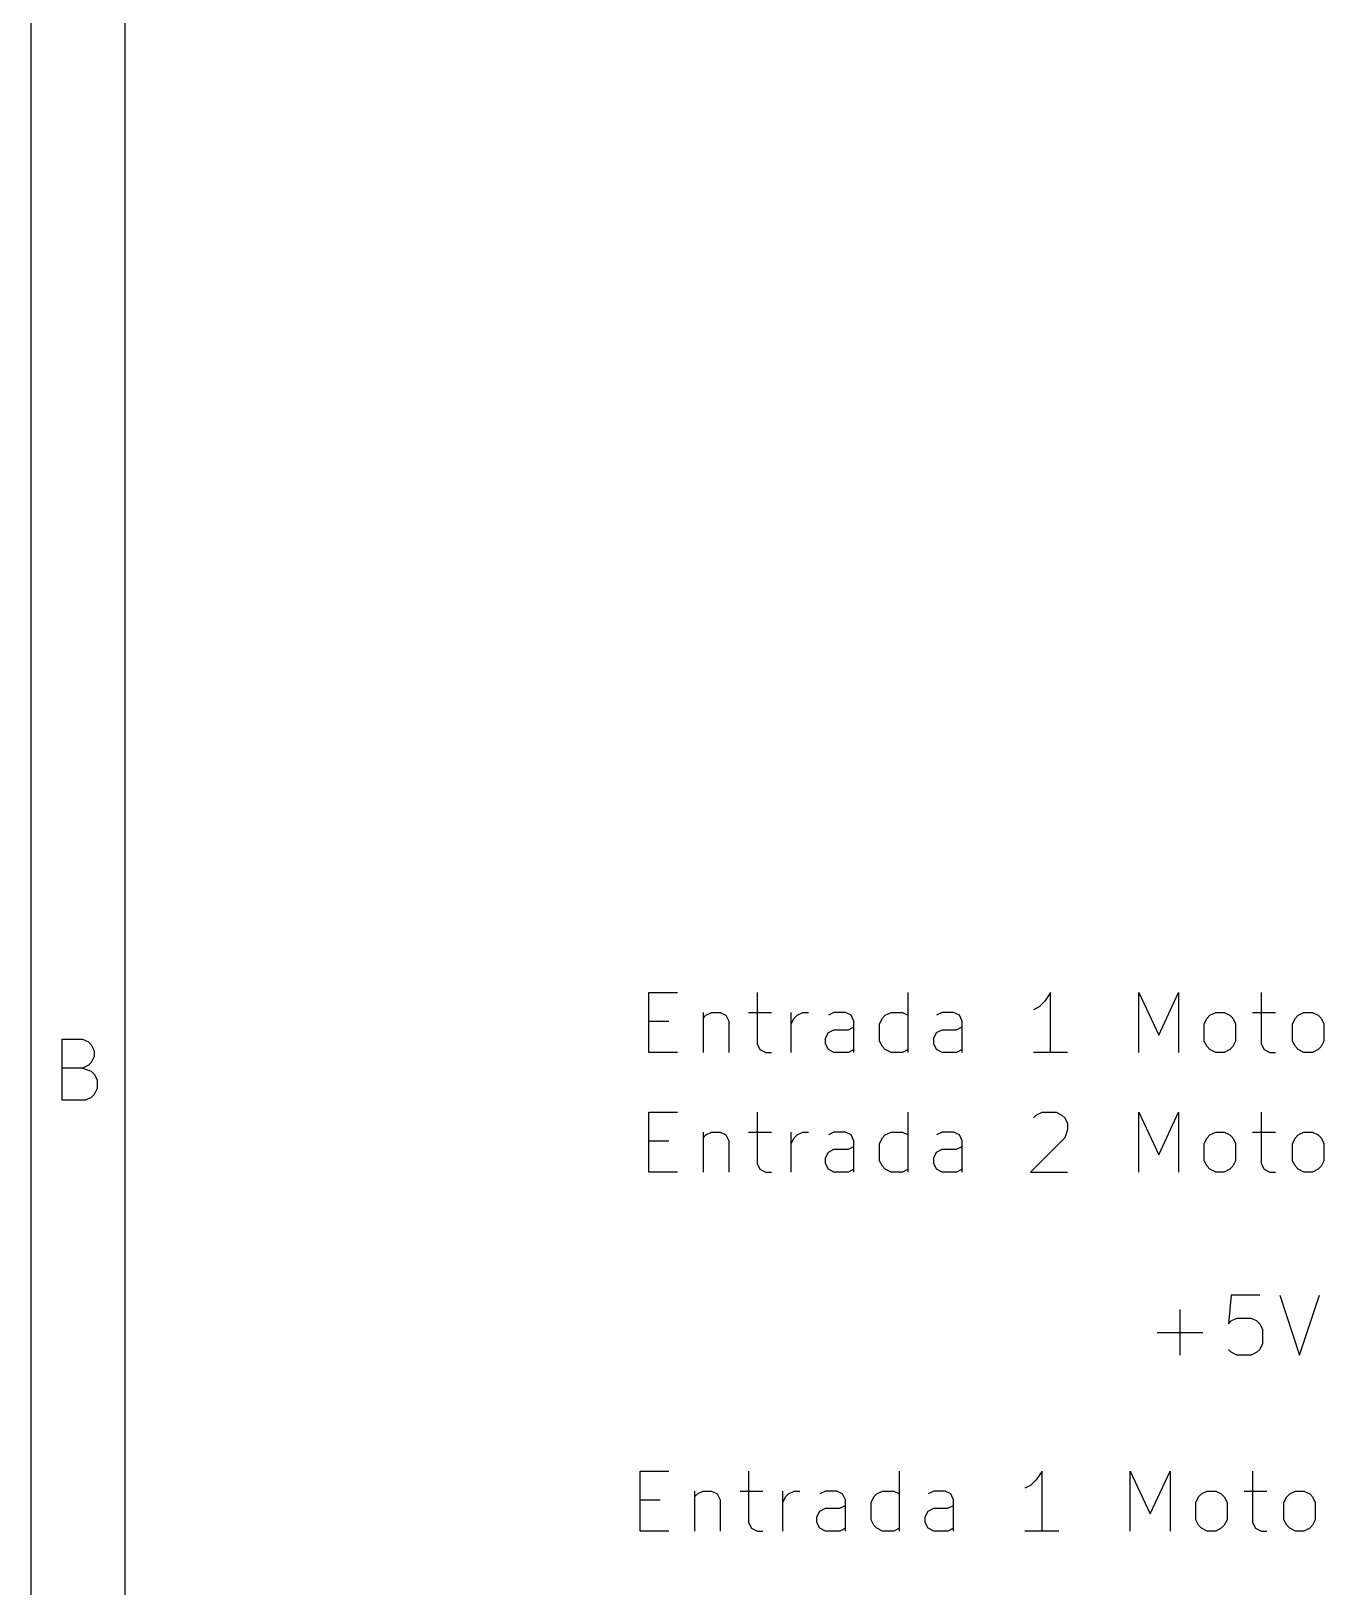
# Model space of a CAD drawing. Extents: x 0.4 to 11.3, y -7.9 to -0.4.
# Drawn here: x 0.394 to 1.474, y -3.776 to -2.476 of the extents above; entities that cross this region are included whole.
import ezdxf

# ---------------------------------------------------------------- set-up
doc = ezdxf.new("R2010")
doc.units = 0
doc.header["$MEASUREMENT"] = 0
for name, color, linetype in [('CYAN2', 4, 'CONTINUOUS'), ('GRAY1', 251, 'CONTINUOUS'), ('RED2', 1, 'CONTINUOUS')]:
    doc.layers.add(name, color=color, linetype=linetype)

msp = doc.modelspace()

# ---------------------------------------------------------------- linework, layer by layer
at = {"layer": 'CYAN2', "linetype": 'CONTINUOUS'}
for p, q in [((1.397, -3.5328), (1.3947, -3.5566)), ((1.4209, -3.5328), (1.397, -3.5328)), ((1.4375, -3.5328), (1.4542, -3.5828)), ((1.4542, -3.5828), (1.4709, -3.5328)), ((1.3542, -3.5828), (1.3542, -3.5447)), ((1.3947, -3.5566), (1.397, -3.5542)), ((1.397, -3.5542), (1.4018, -3.5518)), ((1.4018, -3.5518), (1.4137, -3.5518)), ((1.4137, -3.5518), (1.4185, -3.5542)), ((1.4185, -3.5542), (1.4209, -3.5566)), ((1.4209, -3.5566), (1.4232, -3.5614)), ((1.4232, -3.5614), (1.4232, -3.5733)), ((1.3351, -3.5638), (1.3732, -3.5638)), ((1.4232, -3.5733), (1.4209, -3.578)), ((1.397, -3.5804), (1.3947, -3.578)), ((1.4018, -3.5828), (1.397, -3.5804)), ((1.4137, -3.5828), (1.4018, -3.5828)), ((1.4185, -3.5804), (1.4137, -3.5828)), ((1.4209, -3.578), (1.4185, -3.5804))]:
    msp.add_line(p, q, dxfattribs=at)
at = {"layer": 'GRAY1', "linetype": 'CONTINUOUS'}
for p, q in [((0.9102, -3.3298), (0.9102, -3.2798)), ((0.9102, -3.2798), (0.934, -3.2798)), ((1.0007, -3.2798), (1.0007, -3.3227)), ((1.1269, -3.3298), (1.1269, -3.2798)), ((1.2411, -3.2869), (1.2364, -3.2917)), ((1.2459, -3.2798), (1.2411, -3.2869)), ((1.2459, -3.3298), (1.2459, -3.2798)), ((1.3197, -3.3298), (1.3197, -3.2798)), ((1.3197, -3.2798), (1.3364, -3.3155)), ((1.3364, -3.3155), (1.353, -3.2798)), ((1.353, -3.2798), (1.353, -3.3298)), ((1.4221, -3.2798), (1.4221, -3.3227)), ((0.9554, -3.2965), (0.9554, -3.3298)), ((0.9554, -3.3012), (0.9578, -3.2988)), ((0.9578, -3.2988), (0.9626, -3.2965)), ((0.9626, -3.2965), (0.9697, -3.2965)), ((0.9697, -3.2965), (0.9745, -3.2988)), ((0.9745, -3.2988), (0.9769, -3.3036)), ((0.9935, -3.2965), (1.0126, -3.2965)), ((1.0292, -3.3298), (1.0292, -3.2965)), ((1.0292, -3.306), (1.0316, -3.3012)), ((1.0316, -3.3012), (1.034, -3.2988)), ((1.034, -3.2988), (1.0388, -3.2965)), ((1.0388, -3.2965), (1.0435, -3.2965)), ((1.0649, -3.2965), (1.0602, -3.2988)), ((1.0745, -3.2965), (1.0649, -3.2965)), ((1.0792, -3.2988), (1.0745, -3.2965)), ((1.0816, -3.3036), (1.0792, -3.2988)), ((1.103, -3.306), (1.1054, -3.3012)), ((1.1054, -3.3012), (1.1078, -3.2988)), ((1.1078, -3.2988), (1.1126, -3.2965)), ((1.1126, -3.2965), (1.1221, -3.2965)), ((1.1221, -3.2965), (1.1269, -3.2988)), ((1.1554, -3.2965), (1.1507, -3.2988)), ((1.1649, -3.2965), (1.1554, -3.2965)), ((1.1697, -3.2988), (1.1649, -3.2965)), ((1.1721, -3.3036), (1.1697, -3.2988)), ((1.2364, -3.2917), (1.2316, -3.2941)), ((1.3745, -3.306), (1.3768, -3.3012)), ((1.3768, -3.3012), (1.3792, -3.2988)), ((1.3792, -3.2988), (1.384, -3.2965)), ((1.384, -3.2965), (1.3911, -3.2965)), ((1.3911, -3.2965), (1.3959, -3.2988)), ((1.3959, -3.2988), (1.3983, -3.3012)), ((1.3983, -3.3012), (1.4007, -3.306)), ((1.4149, -3.2965), (1.434, -3.2965)), ((1.4483, -3.306), (1.4506, -3.3012)), ((1.4506, -3.3012), (1.453, -3.2988)), ((1.453, -3.2988), (1.4578, -3.2965)), ((1.4578, -3.2965), (1.4649, -3.2965)), ((1.4649, -3.2965), (1.4697, -3.2988)), ((1.4697, -3.2988), (1.4721, -3.3012)), ((1.4721, -3.3012), (1.4745, -3.306)), ((0.9102, -3.3036), (0.9269, -3.3036)), ((0.9769, -3.3036), (0.9769, -3.3298)), ((1.0578, -3.3179), (1.0602, -3.3131)), ((1.0602, -3.3131), (1.0649, -3.3108)), ((1.0649, -3.3108), (1.0769, -3.3108)), ((1.0769, -3.3108), (1.0816, -3.3084)), ((1.0816, -3.3298), (1.0816, -3.3036)), ((1.103, -3.3203), (1.103, -3.306)), ((1.1483, -3.3179), (1.1507, -3.3131)), ((1.1507, -3.3131), (1.1554, -3.3108)), ((1.1554, -3.3108), (1.1673, -3.3108)), ((1.1673, -3.3108), (1.1721, -3.3084)), ((1.1721, -3.3298), (1.1721, -3.3036)), ((1.3745, -3.3203), (1.3745, -3.306)), ((1.4007, -3.306), (1.4007, -3.3203)), ((1.4483, -3.3203), (1.4483, -3.306)), ((1.4745, -3.306), (1.4745, -3.3203)), ((1.0007, -3.3227), (1.003, -3.3274)), ((1.003, -3.3274), (1.0078, -3.3298)), ((1.0578, -3.3227), (1.0578, -3.3179)), ((1.0602, -3.3274), (1.0578, -3.3227)), ((1.0649, -3.3298), (1.0602, -3.3274)), ((1.0816, -3.3274), (1.0769, -3.3298)), ((1.1054, -3.325), (1.103, -3.3203)), ((1.1078, -3.3274), (1.1054, -3.325)), ((1.1126, -3.3298), (1.1078, -3.3274)), ((1.1269, -3.3274), (1.1221, -3.3298)), ((1.1483, -3.3227), (1.1483, -3.3179)), ((1.1507, -3.3274), (1.1483, -3.3227)), ((1.1554, -3.3298), (1.1507, -3.3274)), ((1.1721, -3.3274), (1.1673, -3.3298)), ((1.3768, -3.325), (1.3745, -3.3203)), ((1.3792, -3.3274), (1.3768, -3.325)), ((1.384, -3.3298), (1.3792, -3.3274)), ((1.3959, -3.3274), (1.3911, -3.3298)), ((1.3983, -3.325), (1.3959, -3.3274)), ((1.4007, -3.3203), (1.3983, -3.325)), ((1.4221, -3.3227), (1.4245, -3.3274)), ((1.4245, -3.3274), (1.4292, -3.3298)), ((1.4506, -3.325), (1.4483, -3.3203)), ((1.453, -3.3274), (1.4506, -3.325)), ((1.4578, -3.3298), (1.453, -3.3274)), ((1.4697, -3.3274), (1.4649, -3.3298)), ((1.4721, -3.325), (1.4697, -3.3274)), ((1.4745, -3.3203), (1.4721, -3.325)), ((0.934, -3.3298), (0.9102, -3.3298)), ((1.0078, -3.3298), (1.0126, -3.3298)), ((1.0769, -3.3298), (1.0649, -3.3298)), ((1.1221, -3.3298), (1.1126, -3.3298)), ((1.1673, -3.3298), (1.1554, -3.3298)), ((1.2602, -3.3298), (1.2316, -3.3298)), ((1.3911, -3.3298), (1.384, -3.3298)), ((1.4292, -3.3298), (1.434, -3.3298)), ((1.4649, -3.3298), (1.4578, -3.3298)), ((0.9102, -3.4298), (0.9102, -3.3798)), ((0.9102, -3.3798), (0.934, -3.3798)), ((1.0007, -3.3798), (1.0007, -3.4227)), ((1.1269, -3.4298), (1.1269, -3.3798)), ((1.234, -3.3822), (1.2388, -3.3798)), ((1.2388, -3.3798), (1.2507, -3.3798)), ((1.2507, -3.3798), (1.2554, -3.3822)), ((1.3197, -3.4298), (1.3197, -3.3798)), ((1.3197, -3.3798), (1.3364, -3.4155)), ((1.3364, -3.4155), (1.353, -3.3798)), ((1.353, -3.3798), (1.353, -3.4298)), ((1.4221, -3.3798), (1.4221, -3.4227)), ((1.2316, -3.3846), (1.234, -3.3822)), ((1.2554, -3.3822), (1.2578, -3.3846)), ((1.2578, -3.3846), (1.2602, -3.3893)), ((1.2602, -3.3893), (1.2602, -3.3941)), ((0.9102, -3.4036), (0.9269, -3.4036)), ((0.9554, -3.3965), (0.9554, -3.4298)), ((0.9554, -3.4012), (0.9578, -3.3988)), ((0.9578, -3.3988), (0.9626, -3.3965)), ((0.9626, -3.3965), (0.9697, -3.3965)), ((0.9697, -3.3965), (0.9745, -3.3988)), ((0.9745, -3.3988), (0.9769, -3.4036)), ((0.9769, -3.4036), (0.9769, -3.4298)), ((0.9935, -3.3965), (1.0126, -3.3965)), ((1.0292, -3.4298), (1.0292, -3.3965)), ((1.0292, -3.406), (1.0316, -3.4012)), ((1.0316, -3.4012), (1.034, -3.3988)), ((1.034, -3.3988), (1.0388, -3.3965)), ((1.0388, -3.3965), (1.0435, -3.3965)), ((1.0649, -3.3965), (1.0602, -3.3988)), ((1.0745, -3.3965), (1.0649, -3.3965)), ((1.0792, -3.3988), (1.0745, -3.3965)), ((1.0816, -3.4036), (1.0792, -3.3988)), ((1.0816, -3.4298), (1.0816, -3.4036)), ((1.103, -3.406), (1.1054, -3.4012)), ((1.103, -3.4203), (1.103, -3.406)), ((1.1054, -3.4012), (1.1078, -3.3988)), ((1.1078, -3.3988), (1.1126, -3.3965)), ((1.1126, -3.3965), (1.1221, -3.3965)), ((1.1221, -3.3965), (1.1269, -3.3988)), ((1.1554, -3.3965), (1.1507, -3.3988)), ((1.1649, -3.3965), (1.1554, -3.3965)), ((1.1697, -3.3988), (1.1649, -3.3965)), ((1.1721, -3.4036), (1.1697, -3.3988)), ((1.1721, -3.4298), (1.1721, -3.4036)), ((1.2578, -3.4012), (1.2292, -3.4298)), ((1.2602, -3.3941), (1.2578, -3.4012)), ((1.3745, -3.406), (1.3768, -3.4012)), ((1.3745, -3.4203), (1.3745, -3.406)), ((1.3768, -3.4012), (1.3792, -3.3988)), ((1.3792, -3.3988), (1.384, -3.3965)), ((1.384, -3.3965), (1.3911, -3.3965)), ((1.3911, -3.3965), (1.3959, -3.3988)), ((1.3959, -3.3988), (1.3983, -3.4012)), ((1.3983, -3.4012), (1.4007, -3.406)), ((1.4007, -3.406), (1.4007, -3.4203)), ((1.4149, -3.3965), (1.434, -3.3965)), ((1.4483, -3.406), (1.4506, -3.4012)), ((1.4483, -3.4203), (1.4483, -3.406)), ((1.4506, -3.4012), (1.453, -3.3988)), ((1.453, -3.3988), (1.4578, -3.3965)), ((1.4578, -3.3965), (1.4649, -3.3965)), ((1.4649, -3.3965), (1.4697, -3.3988)), ((1.4697, -3.3988), (1.4721, -3.4012)), ((1.4721, -3.4012), (1.4745, -3.406)), ((1.4745, -3.406), (1.4745, -3.4203)), ((1.0578, -3.4179), (1.0602, -3.4131)), ((1.0578, -3.4227), (1.0578, -3.4179)), ((1.0602, -3.4131), (1.0649, -3.4108)), ((1.0649, -3.4108), (1.0769, -3.4108)), ((1.0769, -3.4108), (1.0816, -3.4084)), ((1.1483, -3.4179), (1.1507, -3.4131)), ((1.1483, -3.4227), (1.1483, -3.4179)), ((1.1507, -3.4131), (1.1554, -3.4108)), ((1.1554, -3.4108), (1.1673, -3.4108)), ((1.1673, -3.4108), (1.1721, -3.4084)), ((0.934, -3.4298), (0.9102, -3.4298)), ((1.0007, -3.4227), (1.003, -3.4274)), ((1.003, -3.4274), (1.0078, -3.4298)), ((1.0078, -3.4298), (1.0126, -3.4298)), ((1.0602, -3.4274), (1.0578, -3.4227)), ((1.0649, -3.4298), (1.0602, -3.4274)), ((1.0769, -3.4298), (1.0649, -3.4298)), ((1.0816, -3.4274), (1.0769, -3.4298)), ((1.1054, -3.425), (1.103, -3.4203)), ((1.1078, -3.4274), (1.1054, -3.425)), ((1.1126, -3.4298), (1.1078, -3.4274)), ((1.1221, -3.4298), (1.1126, -3.4298)), ((1.1269, -3.4274), (1.1221, -3.4298)), ((1.1507, -3.4274), (1.1483, -3.4227)), ((1.1554, -3.4298), (1.1507, -3.4274)), ((1.1673, -3.4298), (1.1554, -3.4298)), ((1.1721, -3.4274), (1.1673, -3.4298)), ((1.2292, -3.4298), (1.2602, -3.4298)), ((1.3768, -3.425), (1.3745, -3.4203)), ((1.3792, -3.4274), (1.3768, -3.425)), ((1.384, -3.4298), (1.3792, -3.4274)), ((1.3911, -3.4298), (1.384, -3.4298)), ((1.3959, -3.4274), (1.3911, -3.4298)), ((1.3983, -3.425), (1.3959, -3.4274)), ((1.4007, -3.4203), (1.3983, -3.425)), ((1.4221, -3.4227), (1.4245, -3.4274)), ((1.4245, -3.4274), (1.4292, -3.4298)), ((1.4292, -3.4298), (1.434, -3.4298)), ((1.4506, -3.425), (1.4483, -3.4203)), ((1.453, -3.4274), (1.4506, -3.425)), ((1.4578, -3.4298), (1.453, -3.4274)), ((1.4649, -3.4298), (1.4578, -3.4298)), ((1.4697, -3.4274), (1.4649, -3.4298)), ((1.4721, -3.425), (1.4697, -3.4274)), ((1.4745, -3.4203), (1.4721, -3.425)), ((0.903, -3.7298), (0.903, -3.6798)), ((0.903, -3.6798), (0.9269, -3.6798)), ((0.9935, -3.6798), (0.9935, -3.7227)), ((1.1197, -3.7298), (1.1197, -3.6798)), ((1.2292, -3.6917), (1.2245, -3.6941)), ((1.234, -3.6869), (1.2292, -3.6917)), ((1.2388, -3.6798), (1.234, -3.6869)), ((1.2388, -3.7298), (1.2388, -3.6798)), ((1.3126, -3.7298), (1.3126, -3.6798)), ((1.3126, -3.6798), (1.3292, -3.7155)), ((1.3292, -3.7155), (1.3459, -3.6798)), ((1.3459, -3.6798), (1.3459, -3.7298)), ((1.4149, -3.6798), (1.4149, -3.7227)), ((0.903, -3.7036), (0.9197, -3.7036)), ((0.9483, -3.6965), (0.9483, -3.7298)), ((0.9483, -3.7012), (0.9507, -3.6988)), ((0.9507, -3.6988), (0.9554, -3.6965)), ((0.9554, -3.6965), (0.9626, -3.6965)), ((0.9626, -3.6965), (0.9673, -3.6988)), ((0.9673, -3.6988), (0.9697, -3.7036)), ((0.9697, -3.7036), (0.9697, -3.7298)), ((0.9864, -3.6965), (1.0054, -3.6965)), ((1.0221, -3.7298), (1.0221, -3.6965)), ((1.0221, -3.706), (1.0245, -3.7012)), ((1.0245, -3.7012), (1.0269, -3.6988)), ((1.0269, -3.6988), (1.0316, -3.6965)), ((1.0316, -3.6965), (1.0364, -3.6965)), ((1.0578, -3.6965), (1.053, -3.6988)), ((1.0673, -3.6965), (1.0578, -3.6965)), ((1.0721, -3.6988), (1.0673, -3.6965)), ((1.0745, -3.7036), (1.0721, -3.6988)), ((1.0745, -3.7298), (1.0745, -3.7036)), ((1.0959, -3.706), (1.0983, -3.7012)), ((1.0983, -3.7012), (1.1007, -3.6988)), ((1.1007, -3.6988), (1.1054, -3.6965)), ((1.1054, -3.6965), (1.1149, -3.6965)), ((1.1149, -3.6965), (1.1197, -3.6988)), ((1.1483, -3.6965), (1.1435, -3.6988)), ((1.1578, -3.6965), (1.1483, -3.6965)), ((1.1626, -3.6988), (1.1578, -3.6965)), ((1.1649, -3.7036), (1.1626, -3.6988)), ((1.1649, -3.7298), (1.1649, -3.7036)), ((1.3673, -3.706), (1.3697, -3.7012)), ((1.3697, -3.7012), (1.3721, -3.6988)), ((1.3721, -3.6988), (1.3768, -3.6965)), ((1.3768, -3.6965), (1.384, -3.6965)), ((1.384, -3.6965), (1.3887, -3.6988)), ((1.3887, -3.6988), (1.3911, -3.7012)), ((1.3911, -3.7012), (1.3935, -3.706)), ((1.4078, -3.6965), (1.4268, -3.6965)), ((1.4411, -3.706), (1.4435, -3.7012)), ((1.4435, -3.7012), (1.4459, -3.6988)), ((1.4459, -3.6988), (1.4507, -3.6965)), ((1.4507, -3.6965), (1.4578, -3.6965)), ((1.4578, -3.6965), (1.4626, -3.6988)), ((1.4626, -3.6988), (1.4649, -3.7012)), ((1.4649, -3.7012), (1.4673, -3.706)), ((1.0507, -3.7179), (1.053, -3.7131)), ((1.0507, -3.7227), (1.0507, -3.7179)), ((1.053, -3.7131), (1.0578, -3.7108)), ((1.0578, -3.7108), (1.0697, -3.7108)), ((1.0697, -3.7108), (1.0745, -3.7084)), ((1.0959, -3.7203), (1.0959, -3.706)), ((1.1411, -3.7179), (1.1435, -3.7131)), ((1.1411, -3.7227), (1.1411, -3.7179)), ((1.1435, -3.7131), (1.1483, -3.7108)), ((1.1483, -3.7108), (1.1602, -3.7108)), ((1.1602, -3.7108), (1.1649, -3.7084)), ((1.3673, -3.7203), (1.3673, -3.706)), ((1.3935, -3.706), (1.3935, -3.7203)), ((1.4411, -3.7203), (1.4411, -3.706)), ((1.4673, -3.706), (1.4673, -3.7203)), ((0.9269, -3.7298), (0.903, -3.7298)), ((0.9935, -3.7227), (0.9959, -3.7274)), ((0.9959, -3.7274), (1.0007, -3.7298)), ((1.0007, -3.7298), (1.0054, -3.7298)), ((1.053, -3.7274), (1.0507, -3.7227)), ((1.0578, -3.7298), (1.053, -3.7274)), ((1.0697, -3.7298), (1.0578, -3.7298)), ((1.0745, -3.7274), (1.0697, -3.7298)), ((1.0983, -3.725), (1.0959, -3.7203)), ((1.1007, -3.7274), (1.0983, -3.725)), ((1.1054, -3.7298), (1.1007, -3.7274)), ((1.1149, -3.7298), (1.1054, -3.7298)), ((1.1197, -3.7274), (1.1149, -3.7298)), ((1.1435, -3.7274), (1.1411, -3.7227)), ((1.1483, -3.7298), (1.1435, -3.7274)), ((1.1602, -3.7298), (1.1483, -3.7298)), ((1.1649, -3.7274), (1.1602, -3.7298)), ((1.253, -3.7298), (1.2245, -3.7298)), ((1.3697, -3.725), (1.3673, -3.7203)), ((1.3721, -3.7274), (1.3697, -3.725)), ((1.3768, -3.7298), (1.3721, -3.7274)), ((1.384, -3.7298), (1.3768, -3.7298)), ((1.3887, -3.7274), (1.384, -3.7298)), ((1.3911, -3.725), (1.3887, -3.7274)), ((1.3935, -3.7203), (1.3911, -3.725)), ((1.4149, -3.7227), (1.4173, -3.7274)), ((1.4173, -3.7274), (1.4221, -3.7298)), ((1.4221, -3.7298), (1.4268, -3.7298)), ((1.4435, -3.725), (1.4411, -3.7203)), ((1.4459, -3.7274), (1.4435, -3.725)), ((1.4507, -3.7298), (1.4459, -3.7274)), ((1.4578, -3.7298), (1.4507, -3.7298)), ((1.4626, -3.7274), (1.4578, -3.7298)), ((1.4649, -3.725), (1.4626, -3.7274)), ((1.4673, -3.7203), (1.4649, -3.725))]:
    msp.add_line(p, q, dxfattribs=at)
at = {"layer": 'RED2', "linetype": 'CONTINUOUS'}
for p, q in [((0.3937, -7.8743), (0.3937, -0.3937)), ((0.4724, -7.7956), (0.4724, -0.4724)), ((0.4197, -3.3698), (0.4197, -3.3186)), ((0.4197, -3.3186), (0.4367, -3.3186)), ((0.4367, -3.3186), (0.4416, -3.3211)), ((0.4416, -3.3211), (0.444, -3.3235)), ((0.444, -3.3235), (0.4465, -3.3284)), ((0.4465, -3.3284), (0.4465, -3.3333)), ((0.4416, -3.3406), (0.4367, -3.343)), ((0.444, -3.3381), (0.4416, -3.3406)), ((0.4465, -3.3333), (0.444, -3.3381)), ((0.4367, -3.343), (0.4197, -3.343)), ((0.4367, -3.343), (0.444, -3.3455)), ((0.444, -3.3455), (0.4465, -3.3479)), ((0.4465, -3.3479), (0.4489, -3.3528)), ((0.4489, -3.3528), (0.4489, -3.3601)), ((0.444, -3.3674), (0.4392, -3.3698)), ((0.4465, -3.365), (0.444, -3.3674)), ((0.4489, -3.3601), (0.4465, -3.365)), ((0.4392, -3.3698), (0.4197, -3.3698))]:
    msp.add_line(p, q, dxfattribs=at)

doc.saveas('drawing.dxf')
